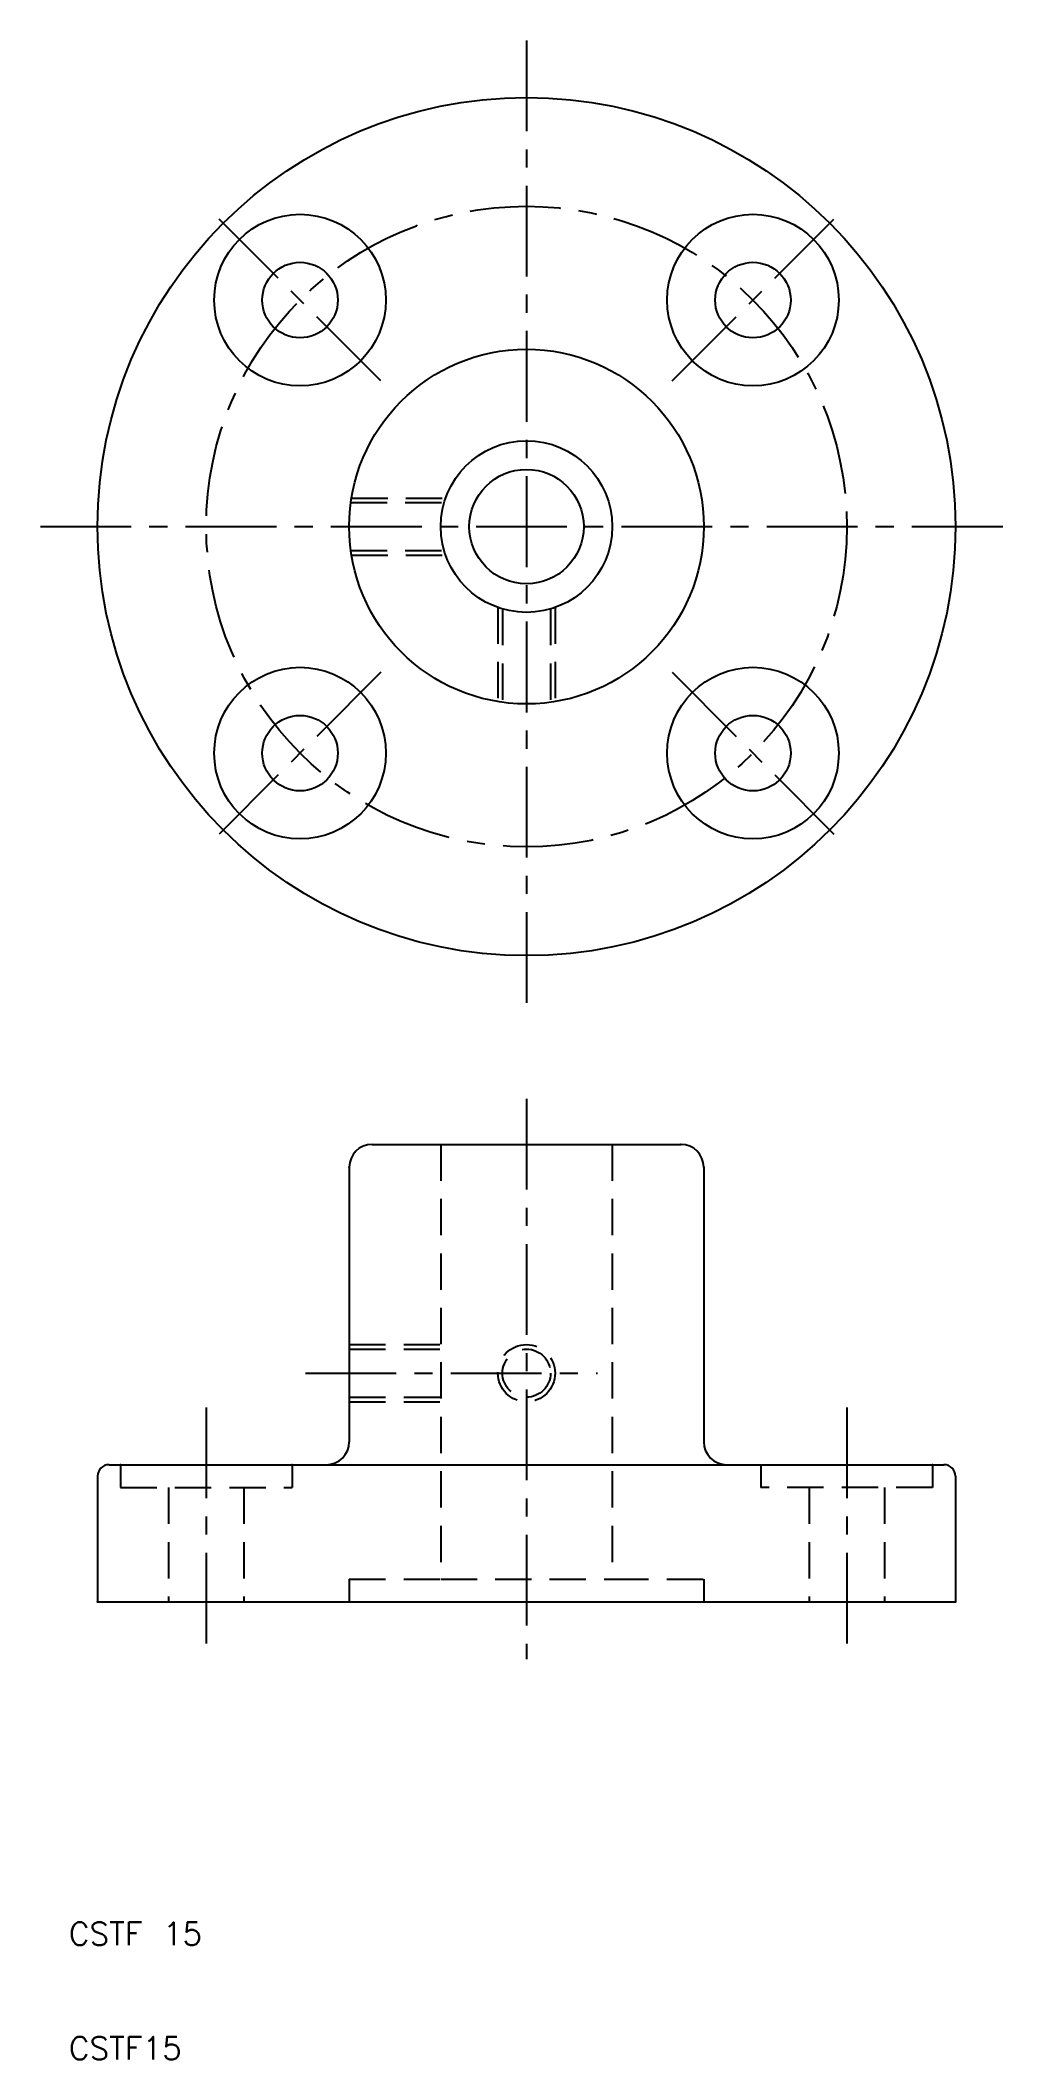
# Model space of a CAD drawing. Extents: x 7 to 93, y 10 to 187.
import ezdxf

# ---------------------------------------------------------------- set-up
doc = ezdxf.new("R2010")
doc.units = 0
doc.header["$LTSCALE"] = 0.25
doc.linetypes.add('CENTER', pattern=[50.8, 31.75, -6.35, 6.35, -6.35])
doc.linetypes.add('DASHED', pattern=[19.05, 12.7, -6.35])
doc.layers.get('0').update_dxf_attribs({"linetype": 'CONTINUOUS'})
doc.layers.add('CENTER', color=1, linetype='CENTER')
doc.styles.get("Standard").update_dxf_attribs({"font": 'txt.shx', "bigfont": 'extfont.shx'})

msp = doc.modelspace()

# ---------------------------------------------------------------- linework, layer by layer
at = {"color": 3, "linetype": 'DASHED'}
for p, q in [((34.7, 146.5), (42.93, 146.5)), ((34.64, 146.1), (42.8, 146.1)), ((34.64, 141.9), (42.8, 141.9)), ((34.7, 141.5), (42.93, 141.5)), ((47.5, 136.93), (47.5, 128.7)), ((47.9, 136.8), (47.9, 128.64)), ((52.1, 136.8), (52.1, 128.64)), ((52.5, 136.93), (52.5, 128.7)), ((42.5, 90), (42.5, 52)), ((42.5, 90), (57.5, 90)), ((57.5, 90), (57.5, 52)), ((34.5, 72.5), (42.5, 72.5)), ((34.5, 72.1), (42.5, 72.1)), ((34.5, 67.9), (42.5, 67.9)), ((34.5, 67.5), (42.5, 67.5)), ((14.5, 62), (14.5, 60)), ((29.5, 62), (29.5, 60)), ((70.5, 62), (70.5, 60)), ((85.5, 62), (85.5, 60)), ((14.5, 60), (29.5, 60)), ((18.7, 60), (18.7, 50)), ((25.3, 60), (25.3, 50)), ((85.5, 60), (70.5, 60)), ((74.7, 60), (74.7, 50)), ((81.3, 60), (81.3, 50)), ((34.5, 52), (42.5, 52)), ((34.5, 52), (34.5, 50)), ((42.5, 52), (57.5, 52)), ((57.5, 52), (65.5, 52)), ((65.5, 52), (65.5, 50))]:
    msp.add_line(p, q, dxfattribs=at)
for p, q in [((36.5, 90), (63.5, 90)), ((34.5, 88), (34.5, 64)), ((65.5, 88), (65.5, 64)), ((13.5, 62), (32.5, 62)), ((32.5, 62), (67.5, 62)), ((67.5, 62), (86.5, 62)), ((12.5, 61), (12.5, 50)), ((87.5, 61), (87.5, 50)), ((12.5, 50), (87.5, 50))]:
    msp.add_line(p, q)
for centre, radius in [((50, 144), 37.5), ((30.2, 163.8), 7.5), ((69.8, 163.8), 7.5), ((30.2, 163.8), 3.3), ((69.8, 163.8), 3.3), ((50, 144), 15.5), ((50, 144), 7.5), ((50, 144), 5), ((30.2, 124.2), 7.5), ((69.8, 124.2), 7.5), ((30.2, 124.2), 3.3), ((30.2, 124.2), 3.3), ((69.8, 124.2), 3.3), ((69.8, 124.2), 3.3)]:
    msp.add_circle(centre, radius)
for radius in [2.5, 2.1]:
    msp.add_circle((50, 70), radius, dxfattribs=at)
for centre, radius, start, end in [((36.5, 88), 2, 90, 180), ((63.5, 88), 2, 0, 90), ((32.5, 64), 2, 270, 0), ((67.5, 64), 2, 180, 270), ((13.5, 61), 1, 90, 180), ((86.5, 61), 1, 0, 90)]:
    msp.add_arc(centre, radius, start, end)
for p in [(63.5, 90), (34.5, 88), (65.5, 88), (12.5, 50), (12.5, 50), (87.5, 50), (87.5, 50), (87.5, 50), (87.5, 50)]:
    msp.add_point(p)
for p in [(14.5, 62), (14.5, 62), (29.5, 62), (85.5, 62), (18.7, 50), (25.3, 50), (34.5, 50), (65.5, 50)]:
    msp.add_point(p, dxfattribs=at)
at = {"layer": 'CENTER', "color": 1, "linetype": 'CENTER'}
for p, q in [((50, 186.5), (50, 101.5)), ((37.27, 156.73), (23.13, 170.87)), ((62.73, 156.73), (76.87, 170.87)), ((7.5, 144), (92.5, 144)), ((37.27, 131.27), (23.13, 117.13)), ((62.73, 131.27), (76.87, 117.13)), ((50, 93.98), (50, 45)), ((30.68, 70), (56.21, 70)), ((22, 67), (22, 45)), ((78, 67), (78, 45))]:
    msp.add_line(p, q, dxfattribs=at)
msp.add_circle((50, 144), 28, dxfattribs=at)

# ---------------------------------------------------------------- texts
for s, p in [('CSTF 15', (10, 20)), ('CSTF15', (10, 10))]:
    msp.add_text(s, height=2).set_placement(p)

doc.saveas('drawing.dxf')
